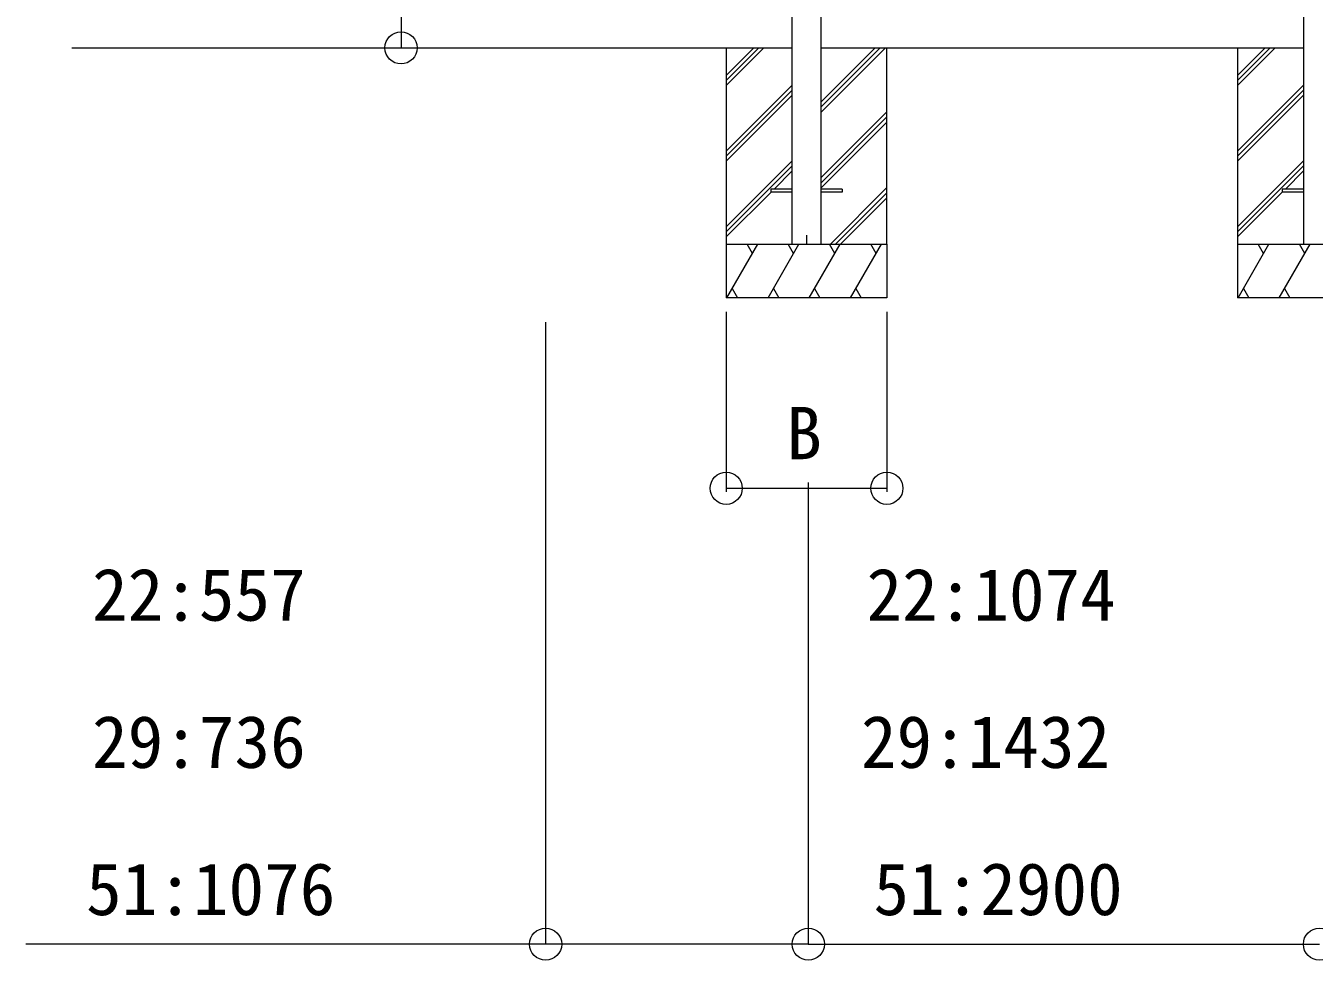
# Model space of a CAD drawing. Units: millimetres, scale not verified. Extents: x -29696 to 25304, y -20999 to 19001.
# Drawn here: x -13941 to -10332, y -5350 to -2732 of the extents above; entities that cross this region are included whole.
import ezdxf
from ezdxf.enums import TextEntityAlignment as Align

# ---------------------------------------------------------------- set-up
doc = ezdxf.new("R2010")
doc.units = ezdxf.units.MM
doc.header["$LTSCALE"] = 100
doc.linetypes.add('CHAIN1', pattern=[8, 5, -1, 1, -1])
for name, color, linetype, lineweight in [('0-2_YKK_N1', 2, 'Continuous', 9), ('0-3_YKK_Z1', 7, 'Continuous', 9), ('0-4_YKK_A1', 4, 'Continuous', 9)]:
    doc.layers.add(name, color=color, linetype=linetype, lineweight=lineweight)
doc.styles.add('ＭＳ ゴシック', font='')
doc.styles.get('ＭＳ ゴシック').set_extended_font_data('MS Gothic')

msp = doc.modelspace()

# ---------------------------------------------------------------- linework, layer by layer
at = {"layer": '0-2_YKK_N1'}
for p, q in [((-12890.2, -1233.1), (-12890.2, -2793.6)), ((-11979.2, -3533.6), (-11979.2, -4037.7)), ((-11529.2, -3533.6), (-11529.2, -4037.7)), ((-12485.2, -3561.9), (-12485.2, -5306.2)), ((-11979.2, -4027.7), (-11529.2, -4027.7)), ((-11749.3, -4011.1), (-11749.3, -5306.2)), ((-11749.3, -4011.1), (-11749.3, -5306.2)), ((-11749.3, -5305.2), (-13941.3, -5305.2)), ((-11749.3, -5305.2), (-10317.6, -5305.2))]:
    msp.add_line(p, q, dxfattribs=at)
for centre in [(-12890.2, -2793.6), (-11979.2, -4027.7), (-11529.2, -4027.7), (-12485.2, -5305.2), (-11749.3, -5305.2), (-11749.3, -5305.2), (-10317.6, -5305.2), (-10317.6, -5305.2)]:
    msp.add_circle(centre, 45, dxfattribs=at)
at = {"layer": '0-3_YKK_Z1'}
for p, q in [((-13812.6, -2793.6), (-11794.2, -2793.6)), ((-11979.2, -2885), (-11887.7, -2793.6)), ((-11979.2, -2870.9), (-11901.8, -2793.6)), ((-11979.2, -2899.2), (-11873.5, -2793.6)), ((-11979.2, -2793.6), (-11979.2, -3343.6)), ((-11714.2, -2960), (-11547.7, -2793.6)), ((-11714.2, -2974.2), (-11533.5, -2793.6)), ((-11714.2, -2945.9), (-11561.8, -2793.6)), ((-11714.2, -2793.6), (-10362.2, -2793.6)), ((-11529.2, -3343.6), (-11529.2, -2793.6)), ((-10547.2, -2885), (-10455.7, -2793.6)), ((-10547.2, -2870.9), (-10469.8, -2793.6)), ((-10547.2, -2899.2), (-10441.5, -2793.6)), ((-10547.2, -2793.6), (-10547.2, -3343.6)), ((-11979.2, -3083), (-11794.2, -2898)), ((-11979.2, -3097.2), (-11794.2, -2912.2)), ((-10547.2, -3083), (-10362.2, -2898)), ((-10547.2, -3097.2), (-10362.2, -2912.2)), ((-11979.2, -3111.3), (-11794.2, -2926.3)), ((-10547.2, -3111.3), (-10362.2, -2926.3)), ((-11714.2, -3158), (-11529.2, -2973)), ((-11714.2, -3172.2), (-11529.2, -2987.2)), ((-11714.2, -3186.3), (-11529.2, -3001.3)), ((-11979.2, -3295.2), (-11794.2, -3110.2)), ((-11979.2, -3309.3), (-11794.2, -3124.3)), ((-11844.8, -3189.1), (-11794.2, -3138.4)), ((-10547.2, -3295.2), (-10362.2, -3110.2)), ((-10547.2, -3309.3), (-10362.2, -3124.3)), ((-10412.8, -3189.1), (-10362.2, -3138.4)), ((-11979.2, -3323.4), (-11853.8, -3198.1)), ((-11687.6, -3343.6), (-11529.2, -3185.2)), ((-11673.4, -3343.6), (-11529.2, -3199.3)), ((-10547.2, -3323.4), (-10421.8, -3198.1)), ((-11659.3, -3343.6), (-11529.2, -3213.4)), ((-11979.2, -3343.6), (-11529.2, -3343.6)), ((-11979.2, -3343.6), (-11979.2, -3493.6)), ((-11977.6, -3493.6), (-11891, -3343.6)), ((-11906, -3369.5), (-11921, -3343.6)), ((-11862.2, -3493.6), (-11775.6, -3343.6)), ((-11790.6, -3369.5), (-11805.6, -3343.6)), ((-11746.7, -3493.6), (-11660.1, -3343.6)), ((-11675.1, -3369.5), (-11690.1, -3343.6)), ((-11631.2, -3493.6), (-11544.6, -3343.6)), ((-11559.6, -3369.5), (-11574.6, -3343.6)), ((-11529.2, -3343.6), (-11529.2, -3493.6)), ((-10547.2, -3343.6), (-10097.2, -3343.6)), ((-10547.2, -3343.6), (-10547.2, -3493.6)), ((-10545.6, -3493.6), (-10459, -3343.6)), ((-10474, -3369.5), (-10489, -3343.6)), ((-10430.2, -3493.6), (-10343.6, -3343.6)), ((-10358.6, -3369.5), (-10373.6, -3343.6)), ((-11529.2, -3493.6), (-11979.2, -3493.6)), ((-11962.6, -3467.6), (-11947.6, -3493.6)), ((-11847.2, -3467.6), (-11832.2, -3493.6)), ((-11731.7, -3467.6), (-11716.7, -3493.6)), ((-11616.2, -3467.6), (-11601.2, -3493.6)), ((-10097.2, -3493.6), (-10547.2, -3493.6)), ((-10530.6, -3467.6), (-10515.6, -3493.6)), ((-10415.2, -3467.6), (-10400.2, -3493.6))]:
    msp.add_line(p, q, dxfattribs=at)
at = {"layer": '0-4_YKK_A1'}
for p, q in [((-11794.2, -3343.6), (-11794.2, -2618.6)), ((-11714.2, -2618.6), (-11714.2, -3343.6)), ((-10362.2, -2618.6), (-10362.2, -2793.6)), ((-10362.2, -2618.6), (-10362.2, -3343.6)), ((-11794.2, -3189.1), (-11854.2, -3189.1)), ((-11854.2, -3189.1), (-11854.2, -3198.1)), ((-11794.2, -3198.1), (-11854.2, -3198.1)), ((-11654.2, -3189.1), (-11714.2, -3189.1)), ((-11654.2, -3198.1), (-11714.2, -3198.1)), ((-11654.2, -3189.1), (-11654.2, -3198.1)), ((-10362.2, -3189.1), (-10422.2, -3189.1)), ((-10422.2, -3189.1), (-10422.2, -3198.1)), ((-10362.2, -3198.1), (-10422.2, -3198.1))]:
    msp.add_line(p, q, dxfattribs=at)
at = {"layer": '0-4_YKK_A1', "linetype": 'CHAIN1'}
msp.add_line((-11754.2, -3318.1), (-11754.2, -3343.6), dxfattribs=at)

# ---------------------------------------------------------------- texts
at = {"layer": '0-2_YKK_N1', "color": 4, "style": 'ＭＳ ゴシック'}
for s, p in [('B', (-11811.1, -3990.2)), ('22:557', (-13755.6, -4442.7)), ('22:1074', (-11586.2, -4442.7)), ('29:736', (-13755.6, -4855.2)), ('29:1432', (-11602, -4855.2)), ('51:1076', (-13772.3, -5267.7)), ('51:2900', (-11566.8, -5267.7))]:
    msp.add_text(s, height=146.6, dxfattribs=at).set_placement(p, align=Align.BOTTOM_LEFT)

doc.saveas('drawing.dxf')
